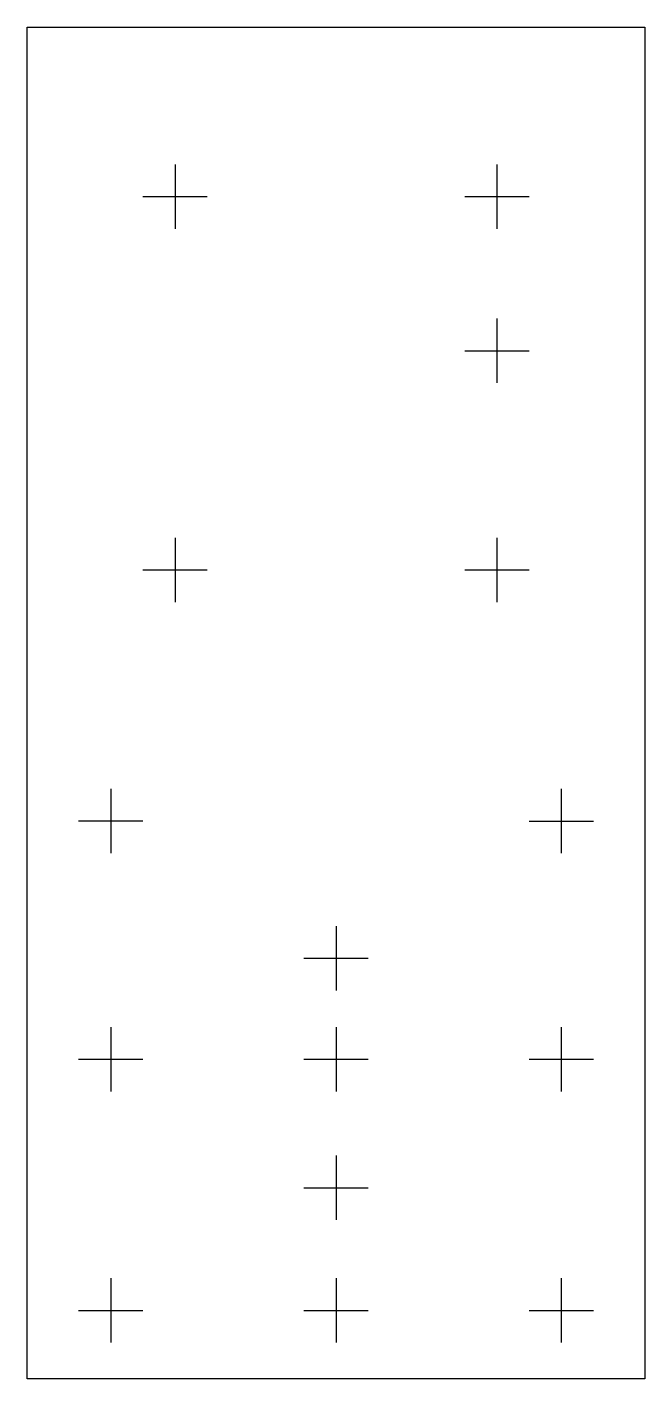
# Model space of a CAD drawing. Extents: x 0 to 48, y 0 to 105.
import ezdxf

# ---------------------------------------------------------------- set-up
doc = ezdxf.new("R2010")
doc.units = 0
doc.layers.get('0').update_dxf_attribs({"linetype": 'CONTINUOUS'})
doc.layers.add('DXF_820_PANEL_MODEL_HOLE_C', color=7, linetype='CONTINUOUS')

msp = doc.modelspace()

# ---------------------------------------------------------------- linework, layer by layer
at = {"color": 7}
for points in [[(11.5, 94.33, 0), (11.5, 89.33, 0), (11.5, 89.33, 0), (11.5, 89.33, 0)], [(36.5, 94.33, 0), (36.5, 89.33, 0), (36.5, 89.33, 0), (36.5, 89.33, 0)], [(9, 91.83, 0), (14, 91.83, 0), (14, 91.83, 0), (14, 91.83, 0)], [(34, 91.83, 0), (39, 91.83, 0), (39, 91.83, 0), (39, 91.83, 0)], [(36.5, 82.36, 0), (36.5, 77.36, 0), (36.5, 77.36, 0), (36.5, 77.36, 0)], [(34, 79.86, 0), (39, 79.86, 0), (39, 79.86, 0), (39, 79.86, 0)], [(11.5, 65.33, 0), (11.5, 60.33, 0), (11.5, 60.33, 0), (11.5, 60.33, 0)], [(36.5, 65.33, 0), (36.5, 60.33, 0), (36.5, 60.33, 0), (36.5, 60.33, 0)], [(9, 62.83, 0), (14, 62.83, 0), (14, 62.83, 0), (14, 62.83, 0)], [(34, 62.83, 0), (39, 62.83, 0), (39, 62.83, 0), (39, 62.83, 0)], [(6.5, 45.84, 0), (6.5, 40.84, 0), (6.5, 40.84, 0), (6.5, 40.84, 0)], [(41.5, 45.83, 0), (41.5, 40.83, 0), (41.5, 40.83, 0), (41.5, 40.83, 0)], [(4, 43.34, 0), (9, 43.34, 0), (9, 43.34, 0), (9, 43.34, 0)], [(39, 43.33, 0), (44, 43.33, 0), (44, 43.33, 0), (44, 43.33, 0)], [(24, 35.18, 0), (24, 30.18, 0), (24, 30.18, 0), (24, 30.18, 0)], [(21.5, 32.68, 0), (26.5, 32.68, 0), (26.5, 32.68, 0), (26.5, 32.68, 0)], [(6.5, 27.33, 0), (6.5, 22.33, 0), (6.5, 22.33, 0), (6.5, 22.33, 0)], [(24, 27.33, 0), (24, 22.33, 0), (24, 22.33, 0), (24, 22.33, 0)], [(41.5, 27.33, 0), (41.5, 22.33, 0), (41.5, 22.33, 0), (41.5, 22.33, 0)], [(4, 24.83, 0), (9, 24.83, 0), (9, 24.83, 0), (9, 24.83, 0)], [(21.5, 24.83, 0), (26.5, 24.83, 0), (26.5, 24.83, 0), (26.5, 24.83, 0)], [(39, 24.83, 0), (44, 24.83, 0), (44, 24.83, 0), (44, 24.83, 0)], [(24, 17.35, 0), (24, 12.35, 0), (24, 12.35, 0), (24, 12.35, 0)], [(21.5, 14.85, 0), (26.5, 14.85, 0), (26.5, 14.85, 0), (26.5, 14.85, 0)], [(6.5, 7.83, 0), (6.5, 2.83, 0), (6.5, 2.83, 0), (6.5, 2.83, 0)], [(24, 7.83, 0), (24, 2.83, 0), (24, 2.83, 0), (24, 2.83, 0)], [(41.5, 7.83, 0), (41.5, 2.83, 0), (41.5, 2.83, 0), (41.5, 2.83, 0)], [(4, 5.33, 0), (9, 5.33, 0), (9, 5.33, 0), (9, 5.33, 0)], [(21.5, 5.33, 0), (26.5, 5.33, 0), (26.5, 5.33, 0), (26.5, 5.33, 0)], [(39, 5.33, 0), (44, 5.33, 0), (44, 5.33, 0), (44, 5.33, 0)]]:
    msp.add_polyline3d(points, dxfattribs=at)
at = {"layer": 'DXF_820_PANEL_MODEL_HOLE_C', "color": 18}
for p, q in [((0, 105), (48, 105)), ((0, 0), (0, 105)), ((48, 105), (48, 0)), ((48, 0), (0, 0))]:
    msp.add_line(p, q, dxfattribs=at)

doc.saveas('drawing.dxf')
